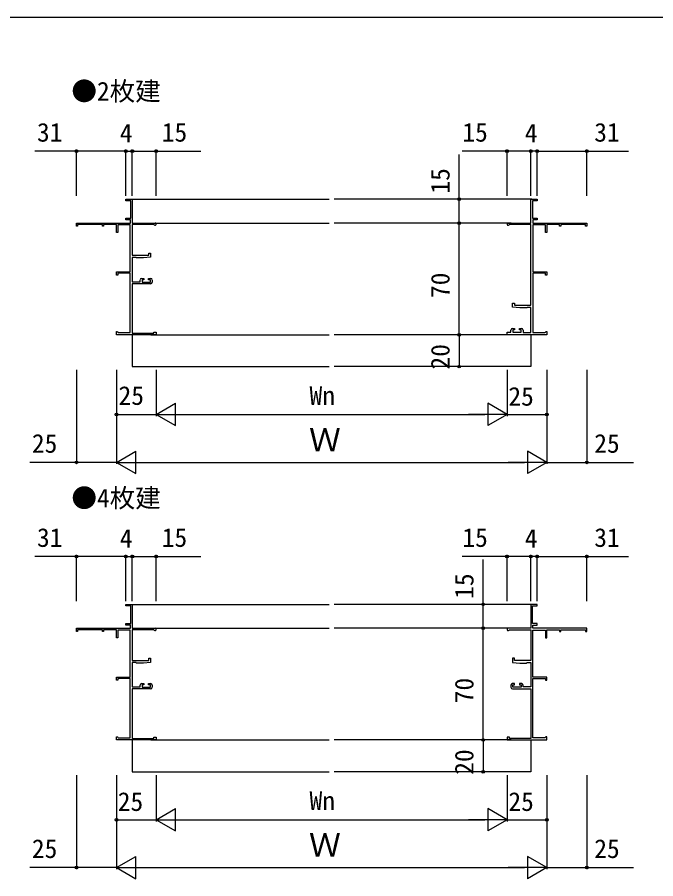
# Model space of a CAD drawing. Units: millimetres, scale not verified. Extents: x -700 to 700, y -1044 to 1038.
# Drawn here: x -312 to 88, y 456 to 996 of the extents above; entities that cross this region are included whole.
import ezdxf
from ezdxf.enums import TextEntityAlignment as Align

# ---------------------------------------------------------------- set-up
doc = ezdxf.new("R2010")
doc.units = ezdxf.units.MM
doc.header["$LTSCALE"] = 6
for name, color, linetype in [('0-1_USER1', 3, 'Continuous'), ('0-2_YKK_11', 7, 'Continuous'), ('0-3_YKK_12', 2, 'Continuous'), ('0-4_YKK_D', 6, 'Continuous'), ('0-5_YKK_ZWAK', 7, 'Continuous')]:
    doc.layers.add(name, color=color, linetype=linetype)
doc.styles.add('ＭＳ ゴシック', font='')
doc.styles.get('ＭＳ ゴシック').set_extended_font_data('MS Gothic')

msp = doc.modelspace()

# ---------------------------------------------------------------- linework, layer by layer
at = {"layer": '0-2_YKK_11'}
for p, q in [((-227.5, 831.5), (-227.5, 830.2)), ((-227.5, 577.5), (-227.5, 576.2)), ((-2.499, 577.5), (-2.499, 576.2))]:
    msp.add_line(p, q, dxfattribs=at)
for points in [[(-241.3, 798.6), (-241.3, 835.7), (-249.1, 835.7), (-249.1, 834.6), (-250, 834.6), (-250, 836.6), (-241.3, 836.6), (-241.3, 866), (-249.1, 866), (-249.1, 861.2), (-250, 861.2), (-250, 866.2), (-258, 866.2), (-258, 865.2), (-258.7, 865.2), (-258.7, 866.2), (-274.3, 866.2), (-274.3, 865.2), (-275, 865.2), (-275, 867.2), (-241.2, 867.2), (-241.2, 869.2), (-244, 869.2), (-244, 870.2), (-241, 870.2), (-241, 881.2), (-244, 881.2), (-244, 882.2), (-240, 882.2), (-240, 867.2), (-225.7, 867.2)], [(-4.299, 867.2), (10.001, 867.2), (10.001, 882.2), (14.001, 882.2), (14.001, 881.2), (11.001, 881.2), (11.001, 870.2), (14.001, 870.2), (14.001, 869.2), (11.201, 869.2), (11.201, 867.2), (45.001, 867.2), (45.001, 865.2), (44.301, 865.2), (44.301, 866.2), (28.701, 866.2), (28.701, 865.2), (28.001, 865.2), (28.001, 866.2), (20.001, 866.2), (20.001, 861.2), (19.101, 861.2), (19.101, 866), (11.301, 866), (11.301, 836.6), (20.001, 836.6), (20.001, 834.6), (19.101, 834.6), (19.101, 835.7), (11.301, 835.7), (11.301, 798.6), (18.801, 798.6), (19.101, 798.9), (19.401, 799.2), (20.001, 799.2), (20.001, 797.2), (-4.999, 797.2), (-4.999, 798.9), (-2.499, 798.9), (-2.499, 800.1)], [(-226.26, 866.08), (-226.5, 866.2), (-240, 866.2), (-240, 847.1), (-229.7, 847.1), (-229.7, 848.4), (-228.5, 848.4), (-228.5, 845.794), (-233, 845.4), (-237.3, 845.4), (-237.494, 845.55), (-237.687, 845.7), (-240, 845.7), (-240, 830.4), (-235.1, 830.4), (-235.1, 831.5)], [(10.001, 815.7), (10.001, 866.2), (-3.499, 866.2), (-3.739, 866.08)], [(-234.1, 832.5), (-232.8, 832.5), (-232.8, 831.7), (-233.9, 831.7), (-233.9, 830.2), (-228.7, 830.2), (-228.7, 831.7), (-229.8, 831.7), (-229.8, 832.5), (-228.5, 832.5)], [(-228.5, 829.2), (-240, 829.2), (-240, 798.2), (-226.5, 798.2), (-226.5, 798.9), (-225, 798.9), (-225, 797.2), (-250, 797.2), (-250, 799.2), (-249.4, 799.2), (-249.1, 798.9), (-248.8, 798.6), (-241.3, 798.6)], [(5.101, 800.1), (5.101, 798.6), (10.001, 798.6), (10.001, 814.3), (7.688, 814.3), (7.495, 814.15), (7.301, 814), (3.001, 814), (-1.499, 814.394), (-1.499, 817), (-0.299, 817), (-0.299, 815.7), (10.001, 815.7)], [(-1.499, 801.1), (-0.199, 801.1), (-0.199, 800.3), (-1.299, 800.3), (-1.299, 798.9), (3.901, 798.9), (3.901, 800.3), (2.801, 800.3), (2.801, 801.1), (4.101, 801.1)], [(-241.3, 544.6), (-241.3, 581.7), (-249.1, 581.7), (-249.1, 580.6), (-250, 580.6), (-250, 582.6), (-241.3, 582.6), (-241.3, 612), (-249.1, 612), (-249.1, 607.2), (-250, 607.2), (-250, 612.2), (-258, 612.2), (-258, 611.2), (-258.7, 611.2), (-258.7, 612.2), (-274.3, 612.2), (-274.3, 611.2), (-275, 611.2), (-275, 613.2), (-241.2, 613.2), (-241.2, 615.2), (-244, 615.2), (-244, 616.2), (-241, 616.2), (-241, 627.2), (-244, 627.2), (-244, 628.2), (-240, 628.2), (-240, 613.2), (-225.7, 613.2)], [(11.301, 544.6), (11.301, 581.7), (19.101, 581.7), (19.101, 580.6), (20.001, 580.6), (20.001, 582.6), (11.301, 582.6), (11.301, 612), (19.101, 612), (19.101, 607.2), (20.001, 607.2), (20.001, 612.2), (28.001, 612.2), (28.001, 611.2), (28.701, 611.2), (28.701, 612.2), (44.301, 612.2), (44.301, 611.2), (45.001, 611.2), (45.001, 613.2), (11.201, 613.2), (11.201, 615.2), (14.001, 615.2), (14.001, 616.2), (11.001, 616.2), (11.001, 627.2), (14.001, 627.2), (14.001, 628.2), (10.001, 628.2), (10.001, 613.2), (-4.299, 613.2)], [(-226.26, 612.08), (-226.5, 612.2), (-240, 612.2), (-240, 593.1), (-229.7, 593.1), (-229.7, 594.4), (-228.5, 594.4), (-228.5, 591.794), (-233, 591.4), (-237.3, 591.4), (-237.494, 591.55), (-237.687, 591.7), (-240, 591.7), (-240, 576.4), (-235.1, 576.4), (-235.1, 577.5)], [(-3.739, 612.08), (-3.499, 612.2), (10.001, 612.2), (10.001, 593.1), (-0.299, 593.1), (-0.299, 594.4), (-1.499, 594.4), (-1.499, 591.794), (3.001, 591.4), (7.301, 591.4), (7.495, 591.55), (7.688, 591.7), (10.001, 591.7), (10.001, 576.4), (5.101, 576.4), (5.101, 577.5)], [(-234.1, 578.5), (-232.8, 578.5), (-232.8, 577.7), (-233.9, 577.7), (-233.9, 576.2), (-228.7, 576.2), (-228.7, 577.7), (-229.8, 577.7), (-229.8, 578.5), (-228.5, 578.5)], [(4.101, 578.5), (2.801, 578.5), (2.801, 577.7), (3.901, 577.7), (3.901, 576.2), (-1.299, 576.2), (-1.299, 577.7), (-0.199, 577.7), (-0.199, 578.5), (-1.499, 578.5)], [(-228.5, 575.2), (-240, 575.2), (-240, 544.2), (-226.5, 544.2), (-226.5, 544.9), (-225, 544.9), (-225, 543.2), (-250, 543.2), (-250, 545.2), (-249.4, 545.2), (-249.1, 544.9), (-248.8, 544.6), (-241.3, 544.6)], [(-1.499, 575.2), (10.001, 575.2), (10.001, 544.2), (-3.499, 544.2), (-3.499, 544.9), (-4.999, 544.9), (-4.999, 543.2), (20.001, 543.2), (20.001, 545.2), (19.401, 545.2), (19.101, 544.9), (18.801, 544.6), (11.301, 544.6)]]:
    msp.add_lwpolyline(points, dxfattribs=at)
for centre, radius, start, end in [((-225.7, 866.5), 0.7, 216.86989, 90), ((-4.299, 866.5), 0.7, 90, 323.13011), ((-234.1, 831.5), 1, 90.00001, 179.99999), ((-228.5, 831.5), 1, 0.00001, 89.99999), ((-228.5, 830.2), 1, 270.00001, 359.99999), ((-1.499, 800.1), 1, 90.00001, 179.99999), ((4.101, 800.1), 1, 0.00001, 89.99999), ((-225.7, 612.5), 0.7, 216.86989, 90), ((-4.299, 612.5), 0.7, 90, 323.13011), ((-234.1, 577.5), 1, 90.00001, 179.99999), ((-228.5, 577.5), 1, 0.00001, 89.99999), ((-1.499, 577.5), 1, 90.00001, 179.99999), ((4.101, 577.5), 1, 0.00001, 89.99999), ((-228.5, 576.2), 1, 270.00001, 359.99999), ((-1.499, 576.2), 1, 180.00001, 269.99999)]:
    msp.add_arc(centre, radius, start, end, dxfattribs=at)
at = {"layer": '0-3_YKK_12'}
for p, q in [((-240.5, 882.2), (-116.5, 882.2)), ((10.501, 882.2), (-113.5, 882.2)), ((-228.369, 867.2), (-116.5, 867.2)), ((-2.477, 867.2), (-113.5, 867.2)), ((-240, 797.2), (-240, 777.2)), ((-228.369, 797.2), (-116.5, 797.2)), ((-2.477, 797.2), (-113.5, 797.2)), ((10.001, 797.2), (10.001, 777.2)), ((-240, 777.2), (-116.5, 777.2)), ((10.001, 777.2), (-113.5, 777.2)), ((-240.5, 628.2), (-116.5, 628.2)), ((10.501, 628.2), (-113.5, 628.2)), ((-228.369, 613.2), (-116.5, 613.2)), ((-2.477, 613.2), (-113.5, 613.2)), ((-240, 543.2), (-240, 523.2)), ((-228.369, 543.2), (-116.5, 543.2)), ((-2.477, 543.2), (-113.5, 543.2)), ((10.001, 543.2), (10.001, 523.2)), ((-240, 523.2), (-116.5, 523.2)), ((10.001, 523.2), (-113.5, 523.2))]:
    msp.add_line(p, q, dxfattribs=at)
at = {"layer": '0-4_YKK_D'}
for p, q in [((-275, 884.2), (-275, 913.2)), ((-244, 884.2), (-244, 913.2)), ((-244, 884.2), (-244, 913.2)), ((-240, 884.2), (-240, 913.2)), ((-240, 884.2), (-240, 913.2)), ((-225, 884.2), (-225, 913.2)), ((-4.999, 884.2), (-4.999, 913.2)), ((10.001, 884.2), (10.001, 913.2)), ((10.001, 884.2), (10.001, 913.2)), ((14.001, 884.2), (14.001, 913.2)), ((14.001, 884.2), (14.001, 913.2)), ((45.001, 884.2), (45.001, 913.2)), ((-244, 912.2), (-247.4, 912.2)), ((-244, 912.2), (-240, 912.2)), ((-240, 912.2), (-236.6, 912.2)), ((10.001, 912.2), (6.601, 912.2)), ((14.001, 912.2), (10.001, 912.2)), ((14.001, 912.2), (17.401, 912.2)), ((9.501, 882.2), (-35.999, 882.2)), ((-5.299, 867.2), (-35.999, 867.2)), ((-5.299, 867.2), (-35.999, 867.2)), ((-34.999, 797.2), (-34.999, 867.2)), ((-5.699, 797.2), (-35.999, 797.2)), ((-5.699, 797.2), (-35.999, 797.2)), ((-34.999, 797.2), (-34.999, 777.2)), ((-275, 775.2), (-275, 716.2)), ((-250, 775.2), (-250, 716.2)), ((-250, 775.2), (-250, 746.2)), ((-250, 775.2), (-250, 716.2)), ((-225, 775.2), (-225, 746.2)), ((-225, 775.2), (-225, 746.2)), ((-4.335, 777.2), (-35.999, 777.2)), ((-4.999, 775.2), (-4.999, 746.2)), ((-4.999, 775.2), (-4.999, 746.2)), ((20.001, 775.2), (20.001, 716.2)), ((20.001, 775.2), (20.001, 746.2)), ((20.001, 775.2), (20.001, 716.2)), ((45.001, 775.2), (45.001, 716.2)), ((-225, 747.2), (-212.876, 754.2)), ((-212.876, 740.2), (-212.876, 754.2)), ((-4.999, 747.2), (-17.123, 754.2)), ((-17.123, 754.2), (-17.123, 740.2)), ((-250, 747.2), (-225, 747.2)), ((-225, 747.2), (-212.876, 740.2)), ((-225, 747.2), (-200.751, 747.2)), ((-211, 747.2), (-18.999, 747.2)), ((-4.999, 747.2), (-29.248, 747.2)), ((-4.999, 747.2), (-17.123, 740.2)), ((-4.999, 747.2), (20.001, 747.2)), ((-250, 717.2), (-237.876, 724.2)), ((-237.876, 710.2), (-237.876, 724.2)), ((20.001, 717.2), (7.877, 724.2)), ((7.877, 724.2), (7.877, 710.2)), ((-250, 717.2), (-237.876, 710.2)), ((-250, 717.2), (-225.751, 717.2)), ((-236, 717.2), (6.001, 717.2)), ((20.001, 717.2), (-4.248, 717.2)), ((20.001, 717.2), (7.877, 710.2)), ((-275, 630.2), (-275, 659.2)), ((-244, 630.2), (-244, 659.2)), ((-244, 630.2), (-244, 659.2)), ((-240, 630.2), (-240, 659.2)), ((-240, 630.2), (-240, 659.2)), ((-225, 630.2), (-225, 659.2)), ((-4.999, 630.2), (-4.999, 659.2)), ((10.001, 630.2), (10.001, 659.2)), ((10.001, 630.2), (10.001, 659.2)), ((14.001, 630.2), (14.001, 659.2)), ((14.001, 630.2), (14.001, 659.2)), ((45.001, 630.2), (45.001, 659.2)), ((-244, 658.2), (-247.4, 658.2)), ((-244, 658.2), (-240, 658.2)), ((-240, 658.2), (-236.6, 658.2)), ((10.001, 658.2), (6.601, 658.2)), ((14.001, 658.2), (10.001, 658.2)), ((14.001, 658.2), (17.401, 658.2)), ((-7.616, 628.2), (-20.999, 628.2)), ((-7.616, 613.2), (-20.999, 613.2)), ((-7.616, 613.2), (-20.999, 613.2)), ((-19.999, 543.2), (-19.999, 613.2)), ((-7.616, 543.2), (-20.999, 543.2)), ((-5.699, 543.2), (-20.999, 543.2)), ((-19.999, 543.2), (-19.999, 523.2)), ((-275, 521.2), (-275, 462.2)), ((-250, 521.2), (-250, 462.2)), ((-250, 521.2), (-250, 492.2)), ((-250, 521.2), (-250, 462.2)), ((-225, 521.2), (-225, 492.2)), ((-225, 521.2), (-225, 492.2)), ((-4.335, 523.2), (-20.999, 523.2)), ((-4.999, 521.2), (-4.999, 492.2)), ((-4.999, 521.2), (-4.999, 492.2)), ((20.001, 521.2), (20.001, 462.2)), ((20.001, 521.2), (20.001, 492.2)), ((20.001, 521.2), (20.001, 462.2)), ((45.001, 521.2), (45.001, 462.2)), ((-225, 493.2), (-212.876, 500.2)), ((-212.876, 486.2), (-212.876, 500.2)), ((-4.999, 493.2), (-17.123, 500.2)), ((-17.123, 500.2), (-17.123, 486.2)), ((-250, 493.2), (-225, 493.2)), ((-225, 493.2), (-212.876, 486.2)), ((-225, 493.2), (-200.751, 493.2)), ((-211, 493.2), (-18.999, 493.2)), ((-4.999, 493.2), (-29.248, 493.2)), ((-4.999, 493.2), (-17.123, 486.2)), ((-4.999, 493.2), (20.001, 493.2)), ((-250, 463.2), (-237.876, 470.2)), ((-237.876, 456.2), (-237.876, 470.2)), ((20.001, 463.2), (7.877, 470.2)), ((7.877, 470.2), (7.877, 456.2)), ((-250, 463.2), (-237.876, 456.2)), ((-250, 463.2), (-225.751, 463.2)), ((-236, 463.2), (6.001, 463.2)), ((20.001, 463.2), (-4.248, 463.2)), ((20.001, 463.2), (7.877, 456.2))]:
    msp.add_line(p, q, dxfattribs=at)
for points in [[(-244, 912.2), (-275, 912.2), (-301.127, 912.2)], [(-240, 912.2), (-225, 912.2), (-196.964, 912.2)], [(-34.999, 867.2), (-34.999, 882.2), (-34.999, 910.236)], [(10.001, 912.2), (-4.999, 912.2), (-33.035, 912.2)], [(14.001, 912.2), (45.001, 912.2), (71.128, 912.2)], [(-250, 717.2), (-275, 717.2), (-304.309, 717.2)], [(20.001, 717.2), (45.001, 717.2), (74.31, 717.2)], [(-244, 658.2), (-275, 658.2), (-301.127, 658.2)], [(-240, 658.2), (-225, 658.2), (-196.964, 658.2)], [(10.001, 658.2), (-4.999, 658.2), (-33.035, 658.2)], [(-19.999, 613.2), (-19.999, 628.2), (-19.999, 656.236)], [(14.001, 658.2), (45.001, 658.2), (71.128, 658.2)], [(-250, 463.2), (-275, 463.2), (-304.309, 463.2)], [(20.001, 463.2), (45.001, 463.2), (74.31, 463.2)]]:
    msp.add_lwpolyline(points, dxfattribs=at)
for centre in [(-275, 912.2), (-244, 912.2), (-244, 912.2), (-240, 912.2), (-240, 912.2), (-225, 912.2), (-4.999, 912.2), (10.001, 912.2), (10.001, 912.2), (14.001, 912.2), (14.001, 912.2), (45.001, 912.2), (-34.999, 882.2), (-34.999, 867.2), (-34.999, 867.2), (-34.999, 797.2), (-34.999, 797.2), (-34.999, 777.2), (-250, 747.2), (20.001, 747.2), (-275, 717.2), (45.001, 717.2), (-275, 658.2), (-244, 658.2), (-244, 658.2), (-240, 658.2), (-240, 658.2), (-225, 658.2), (-4.999, 658.2), (10.001, 658.2), (10.001, 658.2), (14.001, 658.2), (14.001, 658.2), (45.001, 658.2), (-19.999, 628.2), (-19.999, 613.2), (-19.999, 613.2), (-19.999, 543.2), (-19.999, 543.2), (-19.999, 523.2), (-250, 493.2), (20.001, 493.2), (-275, 463.2), (45.001, 463.2)]:
    msp.add_circle(centre, 0.85, dxfattribs=at)
at = {"layer": '0-5_YKK_ZWAK'}
msp.add_line((-700, 996.2), (700, 996.2), dxfattribs=at)

# ---------------------------------------------------------------- texts
at = {"layer": '0-1_USER1', "style": 'ＭＳ ゴシック'}
for s, p in [('●2枚建', (-278.182, 940.473)), ('●4枚建', (-278.182, 685.473))]:
    msp.add_text(s, height=11.73, dxfattribs=at).set_placement(p, align=Align.BOTTOM_LEFT)
at = {"layer": '0-4_YKK_D', "style": 'ＭＳ ゴシック'}
for s, height, p in [('31', 11.73, (-299.809, 914.7)), ('4', 11.73, (-247.864, 914.2)), ('15', 11.73, (-221.555, 914.7)), ('15', 11.73, (-32.99, 914.7)), ('4', 11.73, (6.137, 914.2)), ('31', 11.73, (49.719, 914.7)), ('25', 11.73, (-248.647, 749.7)), ('Wn', 11.73, (-128.863, 749.7)), ('25', 11.73, (-4.135, 749.2)), ('25', 11.73, (-302.991, 719.7)), ('Ｗ', 14.66, (-129.204, 719.7)), ('25', 11.73, (49.719, 719.7)), ('31', 11.73, (-299.809, 660.7)), ('4', 11.73, (-247.864, 660.2)), ('15', 11.73, (-221.555, 660.7)), ('15', 11.73, (-32.99, 660.7)), ('4', 11.73, (6.137, 660.2)), ('31', 11.73, (49.719, 660.7)), ('25', 11.73, (-249.136, 495.2)), ('Wn', 11.73, (-128.863, 495.7)), ('25', 11.73, (-4.135, 495.2)), ('25', 11.73, (-302.991, 465.7)), ('Ｗ', 14.66, (-129.204, 465.7)), ('25', 11.73, (49.719, 465.7))]:
    msp.add_text(s, height=height, dxfattribs=at).set_placement(p, align=Align.BOTTOM_LEFT)
for s, p in [('15', (-37.499, 885.645)), ('70', (-37.499, 820.2)), ('20', (-37.499, 775.382)), ('15', (-22.499, 631.645)), ('70', (-22.499, 566.2)), ('20', (-22.499, 521.382))]:
    msp.add_text(s, height=11.73, rotation=90, dxfattribs=at).set_placement(p, align=Align.BOTTOM_LEFT)

doc.saveas('drawing.dxf')
